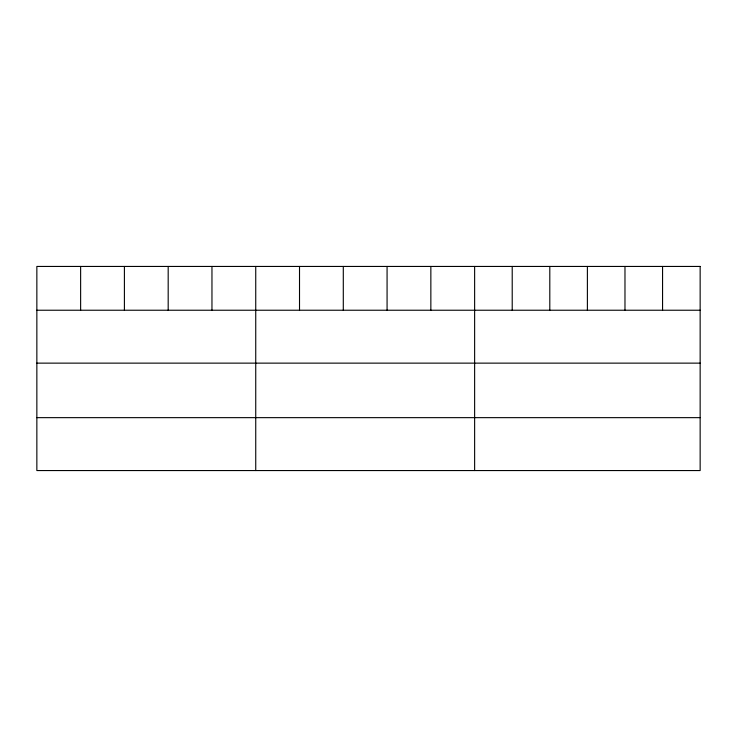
<?xml version="1.0" encoding="UTF-8"?>
<svg xmlns="http://www.w3.org/2000/svg" width="737" height="737" viewBox="0 0 737 737"><rect width="100%" height="100%" fill="white"/><g stroke="black" fill="none" stroke-linecap="round" stroke-linejoin="round"><path stroke-width="1.11" d="M36.85 310.231L700.15 310.231M36.85 363.138L700.15 363.138M36.85 417.649L700.15 417.649M662.563 266.444L662.563 310.231M624.976 266.444L624.976 310.231M587.389 266.444L587.389 310.231M549.802 266.444L549.802 310.231M512.215 266.444L512.215 310.231M474.628 266.444L474.628 470.556M430.85 266.444L430.85 310.231M387.072 266.444L387.072 310.231M343.295 266.444L343.295 310.231M299.517 266.444L299.517 310.231M255.739 266.444L255.739 470.556M211.961 266.444L211.961 310.231M168.183 266.444L168.183 310.231M124.406 266.444L124.406 310.231M80.628 266.444L80.628 310.231M700.15 266.444L36.85 266.444L36.85 470.556L700.15 470.556L700.15 266.444"/></g></svg>
